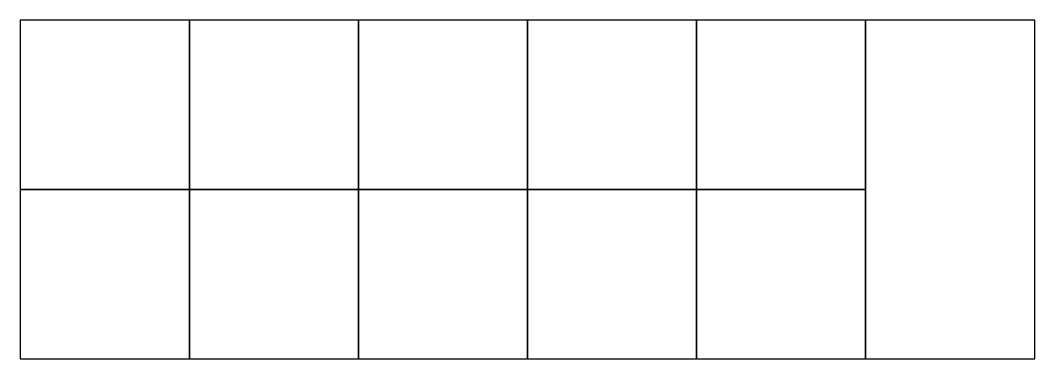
# Model space of a CAD drawing. Extents: x 105.85 to 105.88, y 21.02 to 21.03.
import ezdxf

# ---------------------------------------------------------------- set-up
doc = ezdxf.new("R2010")
doc.units = 0

msp = doc.modelspace()

# ---------------------------------------------------------------- linework, layer by layer
at = {"layer": 'PARCELS'}
for points in [[(105.85, 21.025), (105.855, 21.025), (105.855, 21.03), (105.85, 21.03), (105.85, 21.025)], [(105.855, 21.025), (105.86, 21.025), (105.86, 21.03), (105.855, 21.03), (105.855, 21.025)], [(105.86, 21.025), (105.865, 21.025), (105.865, 21.03), (105.86, 21.03), (105.86, 21.025)], [(105.865, 21.025), (105.87, 21.025), (105.87, 21.03), (105.865, 21.03), (105.865, 21.025)], [(105.87, 21.025), (105.875, 21.025), (105.875, 21.03), (105.87, 21.03), (105.87, 21.025)], [(105.875, 21.02), (105.88, 21.02), (105.88, 21.03), (105.875, 21.03), (105.875, 21.02)], [(105.85, 21.02), (105.855, 21.02), (105.855, 21.025), (105.85, 21.025), (105.85, 21.02)], [(105.855, 21.02), (105.86, 21.02), (105.86, 21.025), (105.855, 21.025), (105.855, 21.02)], [(105.86, 21.02), (105.865, 21.02), (105.865, 21.025), (105.86, 21.025), (105.86, 21.02)], [(105.865, 21.02), (105.87, 21.02), (105.87, 21.025), (105.865, 21.025), (105.865, 21.02)], [(105.87, 21.02), (105.875, 21.02), (105.875, 21.025), (105.87, 21.025), (105.87, 21.02)]]:
    msp.add_lwpolyline(points, close=True, dxfattribs=at)

doc.saveas('drawing.dxf')
